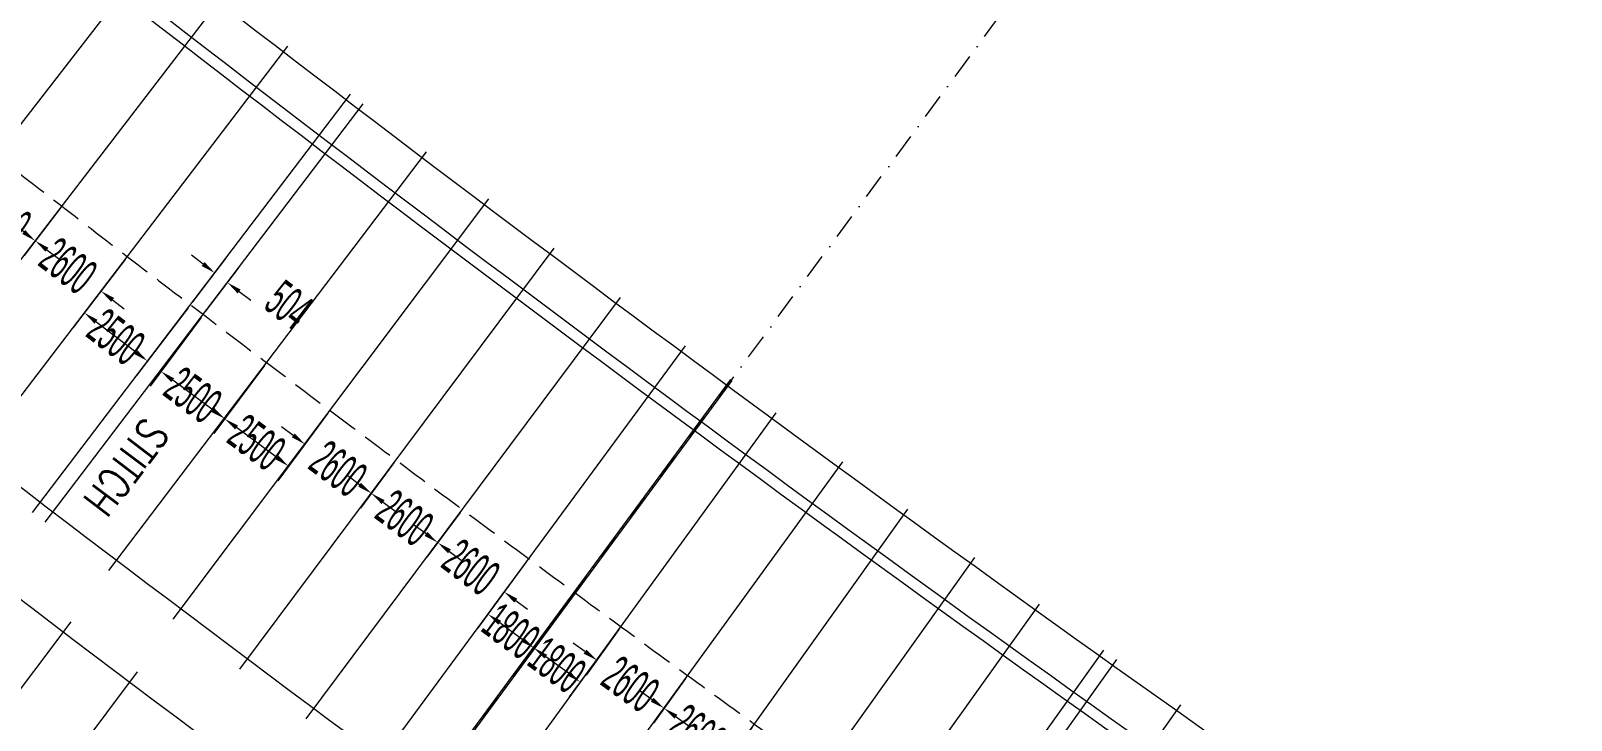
# Model space of a CAD drawing. Header units: millimetres. Extents: x 27228149 to 29012050, y 40856015 to 42918728.
# Drawn here: x 27718037 to 27766492, y 41989065 to 42010747 of the extents above; entities that cross this region are included whole.
import ezdxf

# ---------------------------------------------------------------- set-up
doc = ezdxf.new("R2010")
doc.units = ezdxf.units.MM
doc.header["$LTSCALE"] = 0.05
doc.linetypes.add('DGN Style 3', pattern=[27349.722329, 19535.51595, -7814.20638])
doc.linetypes.add('DGN Style 4', pattern=[31276.361035, 15628.41276, -7814.20638, 19.535516, -7814.20638])
doc.layers.get('Defpoints').update_dxf_attribs({"lineweight": 0})
for name, color, linetype, lineweight in [('InnerEdge_NB', 7, 'Continuous', 0), ('InnerEdge_SB', 7, 'Continuous', 0), ('OuterEdge_NB', 7, 'Continuous', 0), ('OuterEdge_SB', 7, 'Continuous', 0), ('PlacementCurve_NB', 1, 'DGN Style 3', 0), ('PlacementCurve_SB', 1, 'DGN Style 3', 0), ('S-_ANOT----_A-', 7, 'Continuous', 0), ('S-_ANOT----_T-', 7, 'Continuous', 0), ('S-_GRIDLINE_E- Adjusted', 6, 'DGN Style 4', 0), ('S-_SEG-----_E-NB', 3, 'Continuous', 13), ('S-_SEG-----_E-SB', 3, 'Continuous', 13), ('S-_WALLLBW-_E-', 40, 'Continuous', 13)]:
    doc.layers.add(name, color=color, linetype=linetype, lineweight=lineweight)
doc.styles.add('Styletxt', font='txt.shx')
doc.styles.add('StyleWORKING', font='WORKING.shx')
doc.dimstyles.new('dim300', dxfattribs={"dimtxt": 750, "dimasz": 750, "dimexe": 375, "dimexo": 375, "dimgap": 375, "dimtad": 1, "dimdec": 0, "dimzin": 11, "dimdsep": 46, "dimtxsty": 'StyleWORKING', "dimsah": 1, "dimcen": 0.09, "dimclrd": 7, "dimclre": 7, "dimadec": 4, "dimazin": 3, "dimtfac": 1, "dimtdec": 0, "dimtmove": 0, "dimatfit": 3, "dimfxl": 1, "dimtolj": 1, "dimtzin": 0, "dimlwd": 0, "dimlwe": 0, "dimarcsym": 0})

# ---------------------------------------------------------------- blocks, each defined once
blk = doc.blocks.new('*D46')
at = {"layer": 'Defpoints', "color": 0, "linetype": 'Continuous', "transparency": 16777216}
for p in [(27733700, 41994143), (27735149, 41993075), (27732417, 41992401)]:
    blk.add_point(p, dxfattribs=at)
at = {"layer": 'S-_ANOT----_A-', "linetype": 'Continuous', "transparency": 16777216}
for p, q in [((27733632, 41994051), (27732076, 41991938)), ((27735081, 41992982), (27733525, 41990871))]:
    blk.add_line(p, q, dxfattribs=at)
at = {"layer": 'S-_ANOT----_A-', "color": 7, "linetype": 'Continuous', "lineweight": 0, "transparency": 16777216}
blk.add_line((27733496, 41991606), (27732787, 41992128), dxfattribs=at)
at = {"layer": 'S-_ANOT----_A-', "color": 7, "linetype": 'Continuous', "transparency": 16777216}
for points in [[(27732833, 41992190), (27732742, 41992067), (27732417, 41992401)], [(27733541, 41991668), (27733450, 41991545), (27733866, 41991334)]]:
    blk.add_solid(points, dxfattribs=at)
at = {"layer": 'S-_ANOT----_A-', "color": 0, "linetype": 'Continuous', "transparency": 16777216, "insert": (27733142, 41991868), "char_height": 1150, "attachment_point": 5, "rotation": 323.6216, "style": 'StyleWORKING'}
blk.add_mtext('\\A1;{\\W0.47826;\\C0;1800}', dxfattribs=at)
blk = doc.blocks.new('*D492')
at = {"layer": 'Defpoints', "color": 0, "linetype": 'Continuous', "transparency": 16777216}
for p in [(27716955, 42006821), (27719048, 42005278), (27718179, 42004141)]:
    blk.add_point(p, dxfattribs=at)
at = {"layer": 'S-_ANOT----_A-', "color": 7, "linetype": 'Continuous', "lineweight": 0, "transparency": 16777216}
for p, q in [((27715747, 42005998), (27715382, 42006277)), ((27718545, 42003861), (27718910, 42003582))]:
    blk.add_line(p, q, dxfattribs=at)
at = {"layer": 'S-_ANOT----_A-', "linetype": 'Continuous', "transparency": 16777216}
for p, q in [((27716885, 42006729), (27715764, 42005262)), ((27718978, 42005186), (27717830, 42003684))]:
    blk.add_line(p, q, dxfattribs=at)
at = {"layer": 'S-_ANOT----_A-', "color": 7, "linetype": 'Continuous', "transparency": 16777216}
for points in [[(27715794, 42006059), (27715701, 42005937), (27716113, 42005719)], [(27718591, 42003922), (27718498, 42003801), (27718179, 42004141)]]:
    blk.add_solid(points, dxfattribs=at)
at = {"layer": 'S-_ANOT----_A-', "color": 0, "linetype": 'Continuous', "transparency": 16777216, "insert": (27717147, 42004931), "char_height": 1150, "attachment_point": 5, "rotation": 322.6271, "style": 'StyleWORKING'}
blk.add_mtext('\\A1;{\\W0.47826;\\C0;2600}', dxfattribs=at)
blk = doc.blocks.new('*D493')
at = {"layer": 'Defpoints', "color": 0, "linetype": 'Continuous', "transparency": 16777216}
for p in [(27719048, 42005278), (27721074, 42003648), (27720245, 42002563)]:
    blk.add_point(p, dxfattribs=at)
at = {"layer": 'S-_ANOT----_A-', "linetype": 'Continuous', "transparency": 16777216}
for p, q in [((27718978, 42005186), (27717830, 42003684)), ((27721004, 42003556), (27719896, 42002106))]:
    blk.add_line(p, q, dxfattribs=at)
at = {"layer": 'S-_ANOT----_A-', "color": 7, "linetype": 'Continuous', "lineweight": 0, "transparency": 16777216}
for p, q in [((27717814, 42004420), (27717448, 42004699)), ((27720611, 42002283), (27720977, 42002004))]:
    blk.add_line(p, q, dxfattribs=at)
at = {"layer": 'S-_ANOT----_A-', "color": 7, "linetype": 'Continuous', "transparency": 16777216}
for points in [[(27717860, 42004481), (27717767, 42004359), (27718179, 42004141)], [(27720658, 42002344), (27720564, 42002222), (27720245, 42002563)]]:
    blk.add_solid(points, dxfattribs=at)
at = {"layer": 'S-_ANOT----_A-', "color": 0, "linetype": 'Continuous', "transparency": 16777216, "insert": (27719213, 42003353), "char_height": 1150, "attachment_point": 5, "rotation": 322.6271, "style": 'StyleWORKING'}
blk.add_mtext('\\A1;{\\W0.47826;\\C0;2600}', dxfattribs=at)
blk = doc.blocks.new('*D494')
at = {"layer": 'Defpoints', "color": 0, "linetype": 'Continuous', "transparency": 16777216}
for p in [(27723462, 42001825), (27722132, 42000033), (27725453, 42000314)]:
    blk.add_point(p, dxfattribs=at)
at = {"layer": 'S-_ANOT----_A-', "linetype": 'Continuous', "transparency": 16777216}
for p, q in [((27723393, 42001733), (27721790, 41999571)), ((27725385, 42000221), (27723797, 41998082))]:
    blk.add_line(p, q, dxfattribs=at)
at = {"layer": 'S-_ANOT----_A-', "color": 7, "linetype": 'Continuous', "lineweight": 0, "transparency": 16777216}
blk.add_line((27723771, 41998817), (27722502, 41999759), dxfattribs=at)
at = {"layer": 'S-_ANOT----_A-', "color": 7, "linetype": 'Continuous', "transparency": 16777216}
for points in [[(27722547, 41999820), (27722456, 41999697), (27722132, 42000033)], [(27723816, 41998879), (27723725, 41998756), (27724140, 41998543)]]:
    blk.add_solid(points, dxfattribs=at)
at = {"layer": 'S-_ANOT----_A-', "color": 0, "linetype": 'Continuous', "transparency": 16777216, "insert": (27723137, 41999289), "char_height": 1150, "attachment_point": 5, "rotation": 323.4331, "style": 'StyleWORKING'}
blk.add_mtext('\\A1;{\\W0.47826;\\C0;2500}', dxfattribs=at)
blk = doc.blocks.new('*D495')
at = {"layer": 'Defpoints', "color": 0, "linetype": 'Continuous', "transparency": 16777216}
for p in [(27725453, 42000314), (27724140, 41998543), (27727449, 41998808)]:
    blk.add_point(p, dxfattribs=at)
at = {"layer": 'S-_ANOT----_A-', "linetype": 'Continuous', "transparency": 16777216}
for p, q in [((27725385, 42000221), (27723797, 41998082)), ((27727380, 41998716), (27725805, 41996592))]:
    blk.add_line(p, q, dxfattribs=at)
at = {"layer": 'S-_ANOT----_A-', "color": 7, "linetype": 'Continuous', "lineweight": 0, "transparency": 16777216}
blk.add_line((27725778, 41997328), (27724509, 41998269), dxfattribs=at)
at = {"layer": 'S-_ANOT----_A-', "color": 7, "linetype": 'Continuous', "transparency": 16777216}
for points in [[(27724555, 41998331), (27724464, 41998208), (27724140, 41998543)], [(27725824, 41997390), (27725733, 41997267), (27726148, 41997054)]]:
    blk.add_solid(points, dxfattribs=at)
at = {"layer": 'S-_ANOT----_A-', "color": 0, "linetype": 'Continuous', "transparency": 16777216, "insert": (27725145, 41997800), "char_height": 1150, "attachment_point": 5, "rotation": 323.4331, "style": 'StyleWORKING'}
blk.add_mtext('\\A1;{\\W0.47826;\\C0;2500}', dxfattribs=at)
blk = doc.blocks.new('*D496')
at = {"layer": 'Defpoints', "color": 0, "linetype": 'Continuous', "transparency": 16777216}
for p in [(27727449, 41998808), (27729529, 41997247), (27728750, 41996198)]:
    blk.add_point(p, dxfattribs=at)
at = {"layer": 'S-_ANOT----_A-', "linetype": 'Continuous', "transparency": 16777216}
for p, q in [((27727380, 41998716), (27726319, 41997285)), ((27729460, 41997155), (27728407, 41995736))]:
    blk.add_line(p, q, dxfattribs=at)
at = {"layer": 'S-_ANOT----_A-', "color": 7, "linetype": 'Continuous', "lineweight": 0, "transparency": 16777216}
for p, q in [((27726292, 41998021), (27725923, 41998295)), ((27729119, 41995924), (27729489, 41995650))]:
    blk.add_line(p, q, dxfattribs=at)
at = {"layer": 'S-_ANOT----_A-', "color": 7, "linetype": 'Continuous', "transparency": 16777216}
for points in [[(27726338, 41998082), (27726247, 41997959), (27726662, 41997747)], [(27729165, 41995985), (27729074, 41995862), (27728750, 41996198)]]:
    blk.add_solid(points, dxfattribs=at)
at = {"layer": 'S-_ANOT----_A-', "color": 0, "linetype": 'Continuous', "transparency": 16777216, "insert": (27727707, 41996973), "char_height": 1150, "attachment_point": 5, "rotation": 323.4331, "style": 'StyleWORKING'}
blk.add_mtext('\\A1;{\\W0.47826;\\C0;2600}', dxfattribs=at)
blk = doc.blocks.new('*D497')
at = {"layer": 'Defpoints', "color": 0, "linetype": 'Continuous', "transparency": 16777216}
for p in [(27729529, 41997247), (27731612, 41995693), (27730838, 41994649)]:
    blk.add_point(p, dxfattribs=at)
at = {"layer": 'S-_ANOT----_A-', "linetype": 'Continuous', "transparency": 16777216}
for p, q in [((27729460, 41997155), (27728407, 41995736)), ((27731544, 41995600), (27730496, 41994187))]:
    blk.add_line(p, q, dxfattribs=at)
at = {"layer": 'S-_ANOT----_A-', "color": 7, "linetype": 'Continuous', "lineweight": 0, "transparency": 16777216}
for p, q in [((27728380, 41996472), (27728011, 41996746)), ((27731208, 41994375), (27731577, 41994101))]:
    blk.add_line(p, q, dxfattribs=at)
at = {"layer": 'S-_ANOT----_A-', "color": 7, "linetype": 'Continuous', "transparency": 16777216}
for points in [[(27728426, 41996533), (27728335, 41996410), (27728750, 41996198)], [(27731253, 41994436), (27731162, 41994313), (27730838, 41994649)]]:
    blk.add_solid(points, dxfattribs=at)
at = {"layer": 'S-_ANOT----_A-', "color": 0, "linetype": 'Continuous', "transparency": 16777216, "insert": (27729795, 41995424), "char_height": 1150, "attachment_point": 5, "rotation": 323.4331, "style": 'StyleWORKING'}
blk.add_mtext('\\A1;{\\W0.47826;\\C0;2600}', dxfattribs=at)
blk = doc.blocks.new('*D498')
at = {"layer": 'Defpoints', "color": 0, "linetype": 'Continuous', "transparency": 16777216}
for p in [(27736599, 41992009), (27738697, 41990473), (27737958, 41989440)]:
    blk.add_point(p, dxfattribs=at)
at = {"layer": 'S-_ANOT----_A-', "linetype": 'Continuous', "transparency": 16777216}
for p, q in [((27736532, 41991915), (27735509, 41990484)), ((27738631, 41990380), (27737624, 41988972))]:
    blk.add_line(p, q, dxfattribs=at)
at = {"layer": 'S-_ANOT----_A-', "color": 7, "linetype": 'Continuous', "lineweight": 0, "transparency": 16777216}
for p, q in [((27735469, 41991220), (27735095, 41991487)), ((27738333, 41989172), (27738707, 41988905))]:
    blk.add_line(p, q, dxfattribs=at)
at = {"layer": 'S-_ANOT----_A-', "color": 7, "linetype": 'Continuous', "transparency": 16777216}
for points in [[(27735514, 41991282), (27735425, 41991157), (27735844, 41990952)], [(27738377, 41989235), (27738288, 41989110), (27737958, 41989440)]]:
    blk.add_solid(points, dxfattribs=at)
at = {"layer": 'S-_ANOT----_A-', "color": 0, "linetype": 'Continuous', "transparency": 16777216, "insert": (27736902, 41990197), "char_height": 1150, "attachment_point": 5, "rotation": 324.4335, "style": 'StyleWORKING'}
blk.add_mtext('\\A1;{\\W0.47826;\\C0;2600}', dxfattribs=at)
blk = doc.blocks.new('*D499')
at = {"layer": 'Defpoints', "color": 0, "linetype": 'Continuous', "transparency": 16777216}
for p in [(27738697, 41990473), (27740800, 41988944), (27740073, 41987928)]:
    blk.add_point(p, dxfattribs=at)
at = {"layer": 'S-_ANOT----_A-', "linetype": 'Continuous', "transparency": 16777216}
for p, q in [((27738631, 41990380), (27737624, 41988972)), ((27740733, 41988850), (27739739, 41987460))]:
    blk.add_line(p, q, dxfattribs=at)
at = {"layer": 'S-_ANOT----_A-', "color": 7, "linetype": 'Continuous', "lineweight": 0, "transparency": 16777216}
for p, q in [((27737584, 41989707), (27737210, 41989975)), ((27740447, 41987660), (27740822, 41987392))]:
    blk.add_line(p, q, dxfattribs=at)
at = {"layer": 'S-_ANOT----_A-', "color": 7, "linetype": 'Continuous', "transparency": 16777216}
for points in [[(27737629, 41989770), (27737540, 41989645), (27737958, 41989440)], [(27740492, 41987722), (27740403, 41987598), (27740073, 41987928)]]:
    blk.add_solid(points, dxfattribs=at)
at = {"layer": 'S-_ANOT----_A-', "color": 0, "linetype": 'Continuous', "transparency": 16777216, "insert": (27739017, 41988685), "char_height": 1150, "attachment_point": 5, "rotation": 324.4335, "style": 'StyleWORKING'}
blk.add_mtext('\\A1;{\\W0.47826;\\C0;2600}', dxfattribs=at)
blk = doc.blocks.new('*D873')
at = {"layer": 'Defpoints', "color": 0, "linetype": 'Continuous', "transparency": 16777216}
for p in [(27723824, 42003132), (27723061, 42002130), (27723462, 42001825)]:
    blk.add_point(p, dxfattribs=at)
at = {"layer": 'S-_ANOT----_A-', "color": 7, "linetype": 'Continuous', "lineweight": 0, "transparency": 16777216}
for p, q in [((27723458, 42003411), (27723092, 42003689)), ((27724591, 42002548), (27724957, 42002270))]:
    blk.add_line(p, q, dxfattribs=at)
at = {"layer": 'S-_ANOT----_A-', "linetype": 'Continuous', "transparency": 16777216}
for p, q in [((27723131, 42002222), (27724172, 42003590)), ((27723531, 42001916), (27724573, 42003284))]:
    blk.add_line(p, q, dxfattribs=at)
at = {"layer": 'S-_ANOT----_A-', "color": 7, "linetype": 'Continuous', "transparency": 16777216}
for points in [[(27723504, 42003472), (27723411, 42003350), (27723824, 42003132)], [(27724637, 42002609), (27724544, 42002487), (27724225, 42002827)]]:
    blk.add_solid(points, dxfattribs=at)
at = {"layer": 'S-_ANOT----_A-', "color": 0, "linetype": 'Continuous', "transparency": 16777216, "insert": (27726148, 42002131), "char_height": 1150, "attachment_point": 5, "rotation": 322.7185, "style": 'StyleWORKING'}
blk.add_mtext('\\A1;{\\W0.47826;\\C0;504}', dxfattribs=at)
blk = doc.blocks.new('*D1125')
at = {"layer": 'Defpoints', "color": 0, "linetype": 'Continuous', "transparency": 16777216}
for p in [(27721074, 42003648), (27723061, 42002130), (27719722, 42001877)]:
    blk.add_point(p, dxfattribs=at)
at = {"layer": 'S-_ANOT----_A-', "linetype": 'Continuous', "transparency": 16777216}
for p, q in [((27721004, 42003556), (27719373, 42001420)), ((27722991, 42002039), (27721360, 41999903))]:
    blk.add_line(p, q, dxfattribs=at)
at = {"layer": 'S-_ANOT----_A-', "color": 7, "linetype": 'Continuous', "lineweight": 0, "transparency": 16777216}
blk.add_line((27721343, 42000639), (27720087, 42001598), dxfattribs=at)
at = {"layer": 'S-_ANOT----_A-', "color": 7, "linetype": 'Continuous', "transparency": 16777216}
for points in [[(27720134, 42001659), (27720041, 42001537), (27719722, 42001877)], [(27721390, 42000700), (27721297, 42000578), (27721709, 42000360)]]:
    blk.add_solid(points, dxfattribs=at)
at = {"layer": 'S-_ANOT----_A-', "color": 0, "linetype": 'Continuous', "transparency": 16777216, "insert": (27720716, 42001119), "char_height": 1150, "attachment_point": 5, "rotation": 322.6271, "style": 'StyleWORKING'}
blk.add_mtext('\\A1;{\\W0.47826;\\C0;2500}', dxfattribs=at)
blk = doc.blocks.new('*D1126')
at = {"layer": 'Defpoints', "color": 0, "linetype": 'Continuous', "transparency": 16777216}
for p in [(27731612, 41995693), (27733701, 41994144), (27732926, 41993100)]:
    blk.add_point(p, dxfattribs=at)
at = {"layer": 'S-_ANOT----_A-', "color": 7, "linetype": 'Continuous', "lineweight": 0, "transparency": 16777216}
for p, q in [((27730469, 41994923), (27730099, 41995197)), ((27733296, 41992826), (27733665, 41992552))]:
    blk.add_line(p, q, dxfattribs=at)
at = {"layer": 'S-_ANOT----_A-', "linetype": 'Continuous', "transparency": 16777216}
for p, q in [((27731544, 41995600), (27730496, 41994187)), ((27733632, 41994051), (27732584, 41992638))]:
    blk.add_line(p, q, dxfattribs=at)
at = {"layer": 'S-_ANOT----_A-', "color": 7, "linetype": 'Continuous', "transparency": 16777216}
for points in [[(27730514, 41994984), (27730423, 41994861), (27730838, 41994649)], [(27733341, 41992887), (27733250, 41992764), (27732926, 41993100)]]:
    blk.add_solid(points, dxfattribs=at)
at = {"layer": 'S-_ANOT----_A-', "color": 0, "linetype": 'Continuous', "transparency": 16777216, "insert": (27731883, 41993875), "char_height": 1150, "attachment_point": 5, "rotation": 323.4331, "style": 'StyleWORKING'}
blk.add_mtext('\\A1;{\\W0.47826;\\C0;2600}', dxfattribs=at)
blk = doc.blocks.new('*D1127')
at = {"layer": 'Defpoints', "color": 0, "linetype": 'Continuous', "transparency": 16777216}
for p in [(27735149, 41993075), (27736600, 41992009), (27733867, 41991335)]:
    blk.add_point(p, dxfattribs=at)
at = {"layer": 'S-_ANOT----_A-', "linetype": 'Continuous', "transparency": 16777216}
for p, q in [((27735081, 41992982), (27733526, 41990872)), ((27736532, 41991917), (27734975, 41989804))]:
    blk.add_line(p, q, dxfattribs=at)
at = {"layer": 'S-_ANOT----_A-', "color": 7, "linetype": 'Continuous', "lineweight": 0, "transparency": 16777216}
blk.add_line((27734946, 41990540), (27734237, 41991062), dxfattribs=at)
at = {"layer": 'S-_ANOT----_A-', "color": 7, "linetype": 'Continuous', "transparency": 16777216}
for points in [[(27734283, 41991123), (27734192, 41991000), (27733867, 41991335)], [(27734991, 41990601), (27734901, 41990478), (27735316, 41990267)]]:
    blk.add_solid(points, dxfattribs=at)
at = {"layer": 'S-_ANOT----_A-', "color": 0, "linetype": 'Continuous', "transparency": 16777216, "insert": (27734592, 41990802), "char_height": 1150, "attachment_point": 5, "rotation": 323.6216, "style": 'StyleWORKING'}
blk.add_mtext('\\A1;{\\W0.47826;\\C0;1800}', dxfattribs=at)

msp = doc.modelspace()

# ---------------------------------------------------------------- linework, layer by layer
at = {"layer": 'InnerEdge_NB'}
msp.add_lwpolyline([(27283724.5, 42878514.7, -0.0568157), (27345588.8, 42682480.7), (27368075.3, 42566916.3, 0.0263705), (27393633.3, 42464653, 0.0426618), (27458420.2, 42303807.1, 0.1075608), (27699785.7, 42006839.6, 0.026969), (27783127.3, 41947329.2), (27839783.5, 41911319.6)], format="xyb", dxfattribs=at)
at = {"layer": 'InnerEdge_SB', "extrusion": (0, 0, -1)}
msp.add_lwpolyline([(-27784629.2, 41949692.3, 0.026969), (-27701533.2, 42009027.3, 0.1075608), (-27460918.9, 42305070.6, 0.0691101), (-27370363.7, 42569291.8)], format="xyb", dxfattribs=at)
at = {"layer": 'OuterEdge_NB'}
msp.add_arc((28292740.9, 42749132.7), 964200, 231.3864192, 233.6911305, dxfattribs=at)
at = {"layer": 'OuterEdge_SB', "extrusion": (0, 0, -1)}
msp.add_arc((-28292711.8, 42749092), 933050, 302.4392298, 308.6125683, dxfattribs=at)
at = {"layer": 'PlacementCurve_NB'}
msp.add_lwpolyline([(27288809.3, 42846343.4, -0.0480477), (27337834.2, 42680971.8), (27359958.8, 42567267.3, 0.0690894), (27451045.4, 42301107.2, 0.1079959), (27694979, 42000696.1, 0.0193193), (27725549.4, 41977271, 0.0146476), (27778701.6, 41940923.9), (27835716.4, 41904662.4)], format="xyb", dxfattribs=at)
at = {"layer": 'PlacementCurve_SB'}
msp.add_lwpolyline([(27305541.4, 42854039, -0.0482858), (27355899.2, 42684467.3), (27377998.9, 42570890.3, 0.0688708), (27467496.8, 42309348.2, 0.1110949), (27715510, 42007942.3, 0.028125), (27802629.8, 41947720.4), (27845874.9, 41921290)], format="xyb", dxfattribs=at)
at = {"layer": 'S-_GRIDLINE_E- Adjusted'}
msp.add_line((27719284.2, 41971539.4), (27763737, 42031881.5), dxfattribs=at)
at = {"layer": 'S-_SEG-----_E-NB'}
for p, q in [((27709359.7, 41978957.3), (27719307.8, 41992158.7)), ((27711463.7, 41977368.1), (27721393.1, 41990583.5))]:
    msp.add_line(p, q, dxfattribs=at)
at = {"layer": 'S-_SEG-----_E-SB'}
for p, q in [((27711921.8, 42000340.5), (27722061, 42013395.7)), ((27714015.9, 41998720.9), (27724079.6, 42011834.4)), ((27716092.6, 41997123.8), (27726124.7, 42010261.6)), ((27718093, 41995594.2), (27728095.9, 42008754.1)), ((27718493.5, 41995288.9), (27728496.5, 42008448.7)), ((27720487.3, 41993774.3), (27730484.1, 42006938.8)), ((27722517.9, 41992240.2), (27732442.5, 42005459.2)), ((27724615.5, 41990664.4), (27734502.2, 42003911.9)), ((27726698.6, 41989108.5), (27736585.3, 42002356)), ((27728827, 41987528), (27738631.2, 42000836.7)), ((27730255.5, 41986474.5), (27740059.7, 41999783.1)), ((27730295.8, 41986444.9), (27740099.9, 41999753.4)), ((27731767.2, 41985359.8), (27741485.7, 41998731.3)), ((27733863, 41983824.9), (27743584.4, 41997194.1)), ((27736022, 41982252.8), (27745628.4, 41995705.6)), ((27738128, 41980728.4), (27747734.5, 41994180.7)), ((27740155.5, 41979269.1), (27749765.4, 41992718.7)), ((27742196.7, 41977808), (27751789.6, 41991269.8)), ((27742606.8, 41977515.5), (27752199.6, 41990977.3)), ((27744670.5, 41976048.3), (27754210.7, 41989547.4))]:
    msp.add_line(p, q, dxfattribs=at)
at = {"layer": 'S-_WALLLBW-_E-', "extrusion": (0, 0, -1)}
for radius, end in [(931300, 308.6125686), (932700, 308.6125686), (964500, 308.6122572), (965900, 308.6122572)]:
    msp.add_arc((-28292711.8, 42749092), radius, 302.4392298, end, dxfattribs=at)

# ---------------------------------------------------------------- texts
at = {"layer": 'S-_ANOT----_T-', "linetype": 'Continuous', "style": 'Styletxt', "width": 0.75}
msp.add_text('STITCH', height=1000, rotation=233.04413, dxfattribs=at).set_placement((27721630.9, 41998639.4))

# ---------------------------------------------------------------- dimensions: what is measured, and where the dimension line sits
at = {"layer": 'S-_ANOT----_A-', "linetype": 'Continuous'}
for base, p1, p2, angle, override, picture, middle, turn in [((27718179.3, 42004140.7), (27716954.7, 42006820.8), (27719047.8, 42005277.6), 142.62712, {"dimscale": 1000, "dimtxt": 1.15, "dimasz": 0.46, "dimexe": 0.575, "dimexo": 0.115, "dimgap": 0.2875, "dimtad": 1, "dimjust": 0, "dimtih": 0, "dimtoh": 0, "dimlfac": 1, "dimsah": 1, "dimcen": 0, "dimse1": 0, "dimse2": 0, "dimclre": 256, "dimclrt": 0, "dimtol": 0, "dimtfac": 1, "dimtofl": 0, "dimtmove": 2, "dimatfit": 3, "dimfrac": 0, "dimtolj": 1, "dimlwe": 65535}, '*D492', (27717147, 42004930.9), 322.62712), ((27720245.5, 42002562.6), (27719047.8, 42005277.6), (27721074.2, 42003647.6), 142.62712, {"dimscale": 1000, "dimtxt": 1.15, "dimasz": 0.46, "dimexe": 0.575, "dimexo": 0.115, "dimgap": 0.2875, "dimtad": 1, "dimjust": 0, "dimtih": 0, "dimtoh": 0, "dimlfac": 1, "dimsah": 1, "dimcen": 0, "dimse1": 0, "dimse2": 0, "dimclre": 256, "dimclrt": 0, "dimtol": 0, "dimtfac": 1, "dimtofl": 0, "dimtmove": 2, "dimatfit": 3, "dimfrac": 0, "dimtolj": 1, "dimlwe": 65535}, '*D493', (27719213.2, 42003352.7), 322.62712), ((27719721.9, 42001877.1), (27723061, 42002130.1), (27721074.2, 42003647.6), 142.62712, {"dimscale": 1000, "dimtxt": 1.15, "dimasz": 0.46, "dimexe": 0.575, "dimexo": 0.115, "dimgap": 0.2875, "dimtad": 1, "dimtih": 0, "dimtoh": 0, "dimlfac": 1, "dimsah": 1, "dimcen": 0, "dimse1": 0, "dimse2": 0, "dimclre": 256, "dimclrt": 0, "dimtol": 0, "dimtfac": 1, "dimtofl": 0, "dimtmove": 2, "dimatfit": 3, "dimfrac": 0, "dimtolj": 1, "dimlwe": 65535}, '*D1125', (27720716.1, 42001119.5), 322.62712), ((27723823.8, 42003132.1), (27723461.7, 42001825), (27723061, 42002130.1), 142.71845, {"dimscale": 1000, "dimtxt": 1.15, "dimasz": 0.46, "dimexe": 0.575, "dimexo": 0.115, "dimgap": 0.2875, "dimtad": 1, "dimtih": 0, "dimtoh": 0, "dimlfac": 1, "dimsah": 1, "dimcen": 0, "dimse1": 0, "dimse2": 0, "dimclre": 256, "dimclrt": 0, "dimtol": 0, "dimtfac": 1, "dimtofl": 0, "dimtmove": 2, "dimatfit": 3, "dimfrac": 0, "dimtolj": 1, "dimlwe": 65535}, '*D873', (27726148.5, 42002131.2), 322.71845), ((27722132.2, 42000032.7), (27725453.3, 42000313.8), (27723461.7, 42001825), 143.43313, {"dimscale": 1000, "dimtxt": 1.15, "dimasz": 0.46, "dimexe": 0.575, "dimexo": 0.115, "dimgap": 0.2875, "dimtad": 1, "dimtih": 0, "dimtoh": 0, "dimlfac": 1, "dimsah": 1, "dimcen": 0, "dimse1": 0, "dimse2": 0, "dimclre": 256, "dimclrt": 0, "dimtol": 0, "dimtfac": 1, "dimtofl": 0, "dimtmove": 2, "dimatfit": 3, "dimfrac": 0, "dimtolj": 1, "dimlwe": 65535}, '*D494', (27723137, 41999289.2), 323.43313), ((27724140, 41998543.4), (27727448.9, 41998808), (27725453.3, 42000313.8), 143.43313, {"dimscale": 1000, "dimtxt": 1.15, "dimasz": 0.46, "dimexe": 0.575, "dimexo": 0.115, "dimgap": 0.2875, "dimtad": 1, "dimtih": 0, "dimtoh": 0, "dimlfac": 1, "dimsah": 1, "dimcen": 0, "dimse1": 0, "dimse2": 0, "dimclre": 256, "dimclrt": 0, "dimtol": 0, "dimtfac": 1, "dimtofl": 0, "dimtmove": 2, "dimatfit": 3, "dimfrac": 0, "dimtolj": 1, "dimlwe": 65535}, '*D495', (27725144.8, 41997799.8), 323.43313), ((27728749.9, 41996197.8), (27727448.9, 41998808), (27729528.5, 41997247.5), 143.43313, {"dimscale": 1000, "dimtxt": 1.15, "dimasz": 0.46, "dimexe": 0.575, "dimexo": 0.115, "dimgap": 0.2875, "dimtad": 1, "dimjust": 0, "dimtih": 0, "dimtoh": 0, "dimlfac": 1, "dimsah": 1, "dimcen": 0, "dimse1": 0, "dimse2": 0, "dimclre": 256, "dimclrt": 0, "dimtol": 0, "dimtfac": 1, "dimtofl": 0, "dimtmove": 2, "dimatfit": 3, "dimfrac": 0, "dimtolj": 1, "dimlwe": 65535}, '*D496', (27727706.6, 41996973.4), 323.43313), ((27730838.1, 41994648.9), (27729528.5, 41997247.5), (27731612.4, 41995692.8), 143.43313, {"dimscale": 1000, "dimtxt": 1.15, "dimasz": 0.46, "dimexe": 0.575, "dimexo": 0.115, "dimgap": 0.2875, "dimtad": 1, "dimjust": 0, "dimtih": 0, "dimtoh": 0, "dimlfac": 1, "dimsah": 1, "dimcen": 0, "dimse1": 0, "dimse2": 0, "dimclre": 256, "dimclrt": 0, "dimtol": 0, "dimtfac": 1, "dimtofl": 0, "dimtmove": 2, "dimatfit": 3, "dimfrac": 0, "dimtolj": 1, "dimlwe": 65535}, '*D497', (27729794.8, 41995424.4), 323.43313), ((27732926.3, 41993099.9), (27731612.4, 41995692.8), (27733700.7, 41994143.8), 143.43313, {"dimscale": 1000, "dimtxt": 1.15, "dimasz": 0.46, "dimexe": 0.575, "dimexo": 0.115, "dimgap": 0.2875, "dimtad": 1, "dimjust": 0, "dimtih": 0, "dimtoh": 0, "dimlfac": 1, "dimsah": 1, "dimcen": 0, "dimse1": 0, "dimse2": 0, "dimclre": 256, "dimclrt": 0, "dimtol": 0, "dimtfac": 1, "dimtofl": 0, "dimtmove": 2, "dimatfit": 3, "dimfrac": 0, "dimtolj": 1, "dimlwe": 65535}, '*D1126', (27731883.1, 41993875.5), 323.43313), ((27732416.9, 41992401.2), (27735148.9, 41993074.8), (27733700.4, 41994143.3), 143.62165, {"dimscale": 1000, "dimtxt": 1.15, "dimasz": 0.46, "dimexe": 0.575, "dimexo": 0.115, "dimgap": 0.2875, "dimtad": 1, "dimtih": 0, "dimtoh": 0, "dimlfac": 1, "dimsah": 1, "dimcen": 0, "dimse1": 0, "dimse2": 0, "dimclre": 256, "dimclrt": 0, "dimtol": 0, "dimtfac": 1, "dimtofl": 0, "dimtmove": 2, "dimatfit": 3, "dimfrac": 0, "dimtolj": 1, "dimlwe": 65535}, '*D46', (27733142.3, 41991868.5), 323.62165), ((27733866.8, 41991334.5), (27736600.2, 41992009.5), (27735148.9, 41993074.8), 143.62165, {"dimscale": 1000, "dimtxt": 1.15, "dimasz": 0.46, "dimexe": 0.575, "dimexo": 0.115, "dimgap": 0.2875, "dimtad": 1, "dimtih": 0, "dimtoh": 0, "dimlfac": 1, "dimsah": 1, "dimcen": 0, "dimse1": 0, "dimse2": 0, "dimclre": 256, "dimclrt": 0, "dimtol": 0, "dimtfac": 1, "dimtofl": 0, "dimtmove": 2, "dimatfit": 3, "dimfrac": 0, "dimtolj": 1, "dimlwe": 65535}, '*D1127', (27734592.4, 41990801.7), 323.62165), ((27737958.4, 41989439.8), (27736599.1, 41992008.6), (27738697.5, 41990473.4), 144.43352, {"dimscale": 1000, "dimtxt": 1.15, "dimasz": 0.46, "dimexe": 0.575, "dimexo": 0.115, "dimgap": 0.2875, "dimtad": 1, "dimjust": 0, "dimtih": 0, "dimtoh": 0, "dimlfac": 1, "dimsah": 1, "dimcen": 0, "dimse1": 0, "dimse2": 0, "dimclre": 256, "dimclrt": 0, "dimtol": 0, "dimtfac": 1, "dimtofl": 0, "dimtmove": 2, "dimatfit": 3, "dimfrac": 0, "dimtolj": 1, "dimlwe": 65535}, '*D498', (27736901.8, 41990197), 324.43352), ((27740073.3, 41987927.6), (27738697.5, 41990473.4), (27740800.1, 41988944), 144.43352, {"dimscale": 1000, "dimtxt": 1.15, "dimasz": 0.46, "dimexe": 0.575, "dimexo": 0.115, "dimgap": 0.2875, "dimtad": 1, "dimjust": 0, "dimtih": 0, "dimtoh": 0, "dimlfac": 1, "dimsah": 1, "dimcen": 0, "dimse1": 0, "dimse2": 0, "dimclre": 256, "dimclrt": 0, "dimtol": 0, "dimtfac": 1, "dimtofl": 0, "dimtmove": 2, "dimatfit": 3, "dimfrac": 0, "dimtolj": 1, "dimlwe": 65535}, '*D499', (27739016.6, 41988684.8), 324.43352)]:
    dim = msp.add_linear_dim(base=base, p1=p1, p2=p2, angle=angle, text='{\\W0.47826;\\C0;<>}', dimstyle='dim300', override=override, dxfattribs=at)
    dim.commit()
    dim.dimension.update_dxf_attribs({"geometry": picture, "text_midpoint": middle, "dimtype": 160, "text_rotation": turn})

doc.saveas('drawing.dxf')
